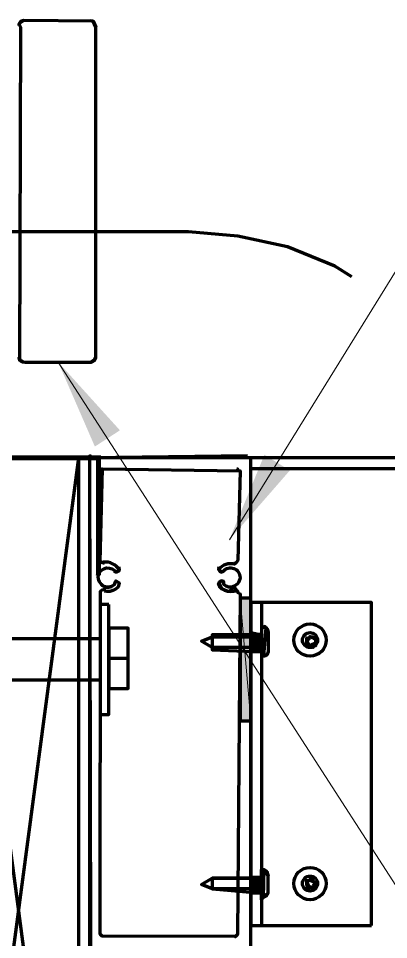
# Model space of a CAD drawing. Extents: x 3 to 185, y 0 to 385.
# Drawn here: x 92.13 to 96.72, y 185.19 to 196.59 of the extents above; entities that cross this region are included whole.
import ezdxf

# ---------------------------------------------------------------- set-up
doc = ezdxf.new("R2010")
doc.units = 0
doc.header["$MEASUREMENT"] = 0
for name, color, linetype, lineweight in [('Dt-Iden', 3, 'Continuous', 20), ('Dt-Line 2', 6, 'Continuous', 9), ('Dt-Line 3', 7, 'Continuous', 15), ('Dt-Text', 121, 'Continuous', 20)]:
    doc.layers.add(name, color=color, linetype=linetype, lineweight=lineweight)
doc.styles.get("Standard").update_dxf_attribs({"font": 'Arial.ttf'})
doc.dimstyles.new('1 Inch', dxfattribs={"dimtxt": 1.09375, "dimasz": 1.125, "dimexe": 1.125, "dimexo": 0.5625, "dimgap": 0.84375, "dimtad": 1, "dimdec": 4, "dimzin": 3, "dimdsep": 46, "dimlunit": 4, "dimtxsty": 'Standard', "dimblk": 'ARCHTICK', "dimcen": 0.5625, "dimdle": 1.125, "dimclrd": 253, "dimclre": 253, "dimclrt": 256, "dimadec": 0, "dimazin": 0, "dimtfac": 0.6, "dimtdec": 4, "dimtix": 1, "dimtmove": 2, "dimatfit": 0, "dimfxl": 1, "dimfrac": 1, "dimtolj": 1, "dimtzin": 0, "dimlwd": 9, "dimlwe": 9, "dimarcsym": 0})

# ---------------------------------------------------------------- blocks, each defined once
blk = doc.blocks.new('_ArchTick')
at = {"color": 0, "linetype": 'ByBlock', "const_width": 0.15}
blk.add_lwpolyline([(-0.5, -0.5), (0.5, 0.5)], dxfattribs=at)

msp = doc.modelspace()

# ---------------------------------------------------------------- hatches: boundary and pattern name
at = {"layer": 'Dt-Line 2', "linetype": 'Continuous', "lineweight": 70}
for points in [[(95.015, 189.41333), (94.88167, 189.41333), (94.88167, 187.89334), (95.015, 187.89334)], [(95.14833, 188.98667), (95.015, 188.98667), (95.015, 188.96), (95.14833, 188.96)]]:
    msp.add_hatch(color=256, dxfattribs=at).paths.add_polyline_path(points, flags=0)
at = {"layer": 'Dt-Line 2', "linetype": 'Continuous', "lineweight": 0}
for points in [[(95.14833, 188.96), (95.015, 188.96), (95.015, 188.93333), (95.14833, 188.93333)], [(95.14833, 188.93333), (95.015, 188.93333), (95.015, 188.8), (95.14833, 188.8)], [(95.14833, 188.8), (95.015, 188.8), (95.015, 188.77333), (95.14833, 188.77333)], [(95.14833, 188.77333), (95.015, 188.77333), (95.015, 188.74667), (95.14833, 188.74667)], [(95.14833, 185.94667), (95.015, 185.94667), (95.015, 185.81333), (95.14833, 185.81333)], [(95.14833, 185.81333), (95.015, 185.81333), (95.015, 185.78667), (95.14833, 185.78667)], [(95.14833, 185.78667), (95.015, 185.78667), (95.015, 185.76), (95.14833, 185.76)]]:
    msp.add_hatch(color=256, dxfattribs=at).paths.add_polyline_path(points, flags=0)
at = {"layer": 'Dt-Line 2', "linetype": 'Continuous', "lineweight": 70}
h = msp.add_hatch(color=256, dxfattribs=at)
h.paths.add_polyline_path([(95.14833, 185.97333), (95.015, 185.97333), (95.14833, 185.94667)], flags=0)
h.paths.add_polyline_path([(95.015, 185.97333), (95.14833, 185.94667), (95.015, 185.94667)], flags=0)
h.paths.add_polyline_path([(95.14833, 185.94667), (95.015, 185.94667)], flags=0)
h.paths.add_polyline_path([(95.015, 185.94667), (95.14833, 185.94667)], flags=0)

# ---------------------------------------------------------------- linework, layer by layer
at = {"const_width": 0.0625}
msp.add_lwpolyline([(91.39374, 193.60982), (91.39374, 191.14708), (93.12707, 191.14708), (93.12519, 189.69557)], dxfattribs=at)
at = {"layer": 'Dt-Iden', "linetype": 'Continuous', "lineweight": 211}
msp.add_lwpolyline([(96.26834, 193.38667), (96.055, 193.52), (95.46833, 193.76), (94.855, 193.89334), (94.24167, 193.94667), (90.295, 193.94667)], dxfattribs=at)
at = {"layer": 'Dt-Line 2', "linetype": 'Continuous', "lineweight": 70}
for p, q in [((115.015, 191.01333), (95.015, 191.01333)), ((95.14833, 189.36), (95.14833, 185.36)), ((93.495, 188.66667), (93.255, 188.66667))]:
    msp.add_line(p, q, dxfattribs=at)
for points in [[(92.93501, 179.09333), (92.93501, 181.17333), (93.015, 181.17333), (93.015, 179.14667), (117.015, 179.14667), (117.015, 191.14667), (93.015, 191.14667), (93.015, 179.14667)], [(94.975, 191.17333), (93.015, 191.14667), (93.04167, 179.14667), (95.015, 179.17333), (95.015, 185.14667), (95.015, 191.14667)], [(93.20021, 189.8418), (93.159, 189.85282), (93.159, 189.85282)], [(93.37781, 189.80035), (93.38473, 189.75668), (93.34049, 189.73411), (93.32116, 189.74398)], [(94.68448, 189.74631), (94.63585, 189.7382), (94.61638, 189.78379), (94.6234, 189.79784)], [(93.325, 189.58031), (93.28916, 189.55646), (93.25494, 189.54741), (93.21928, 189.54878), (93.25494, 189.54741), (93.28916, 189.55646), (93.325, 189.58031), (93.34049, 189.62589), (93.38473, 189.60332), (93.36948, 189.54956), (93.33957, 189.52362), (93.30525, 189.50542), (93.26796, 189.49534), (93.22914, 189.49378), (93.19991, 189.49844)], [(94.80516, 189.55483), (94.84302, 189.50854), (94.80516, 189.55483), (94.74499, 189.49414), (94.70719, 189.50212), (94.67199, 189.51833), (94.63385, 189.54956), (94.61523, 189.58227), (94.62564, 189.61384), (94.65981, 189.62638), (94.61861, 189.60332), (94.64817, 189.53565), (94.68917, 189.50922), (94.72586, 189.49708), (94.76442, 189.49336), (94.80516, 189.55483), (94.84302, 189.50854), (94.80516, 189.55483)], [(95.14833, 189.04), (95.19231, 189.05922), (95.14833, 189.04), (95.14833, 188.69333)], [(93.14833, 188.90668), (92.00167, 188.90668), (91.86833, 188.50667), (92.00167, 188.4), (93.14833, 188.4)], [(95.14833, 188.8), (94.535, 188.8), (94.40167, 188.88001), (94.535, 188.93333), (95.14833, 188.93333)], [(95.015, 188.98667), (95.14833, 188.96), (94.535, 188.96), (94.535, 188.77333), (95.14833, 188.74667), (95.015, 188.74667)], [(95.815, 188.85333), (95.75438, 188.82522), (95.78833, 188.8), (95.75438, 188.82522), (95.71048, 188.83275), (95.70833, 188.88004), (95.735, 188.9067), (95.75438, 188.93478), (95.78618, 188.92726), (95.81285, 188.90059), (95.76167, 188.93333), (95.815, 188.9067), (95.815, 188.85333), (95.84167, 188.88001)], [(95.70833, 188.92), (95.70833, 188.88001), (95.70833, 188.92), (95.70833, 188.88001), (95.735, 188.82667), (95.735, 188.82667), (95.75374, 188.82553)], [(95.22833, 185.76), (95.16713, 185.70689), (95.14833, 185.68), (95.14833, 186.05333), (95.18274, 186.04993), (95.21229, 186.03005), (95.22833, 185.97333), (95.20881, 186.03381), (95.175, 186.05333), (95.16713, 185.70689), (95.20881, 185.72619), (95.22833, 185.76), (95.22833, 185.97333)], [(95.14833, 185.81333), (94.535, 185.81333), (94.40167, 185.86668), (94.535, 185.94667), (95.14833, 185.94667), (94.535, 185.94667), (94.535, 185.81333), (95.14833, 185.76), (95.015, 185.76)], [(95.70833, 185.93333), (95.70537, 185.89829), (95.70618, 185.86059), (95.70831, 185.85404)], [(95.78833, 185.82667), (95.7913, 185.86171), (95.815, 185.89334), (95.735, 185.92), (95.70833, 185.89334), (95.735, 185.84), (95.78833, 185.82667), (95.84167, 185.86668), (95.815, 185.89334)]]:
    msp.add_lwpolyline(points, dxfattribs=at)
for points in [[(93.015, 191.16), (93.01758, 191.16788), (93.02514, 191.17294), (93.02833, 191.17333)], [(93.14833, 191), (93.15091, 191.00788), (93.15847, 191.01294), (93.16167, 191.01333)], [(94.84167, 191.01333), (94.84953, 191.01076), (94.85432, 191.00422), (94.855, 191)], [(94.88167, 189.41333), (94.88167, 187.89334), (95.015, 187.89334), (95.015, 189.41333)], [(96.50833, 185.36), (96.50833, 189.36), (95.015, 189.36), (95.015, 185.36)], [(93.255, 189.33333), (93.14833, 189.33333), (93.14833, 187.97333), (93.255, 187.97333)], [(93.255, 188.29333), (93.495, 188.29333), (93.495, 189.04), (93.255, 189.04)], [(95.76834, 188.93155), (95.78492, 188.92891), (95.78618, 188.92726), (95.75438, 188.93478), (95.74167, 188.93512)], [(95.76834, 185.94488), (95.78492, 185.94224), (95.78831, 185.93404), (95.78654, 185.94), (95.755, 185.92178), (95.74167, 185.92178)], [(95.72833, 185.81512), (95.71175, 185.81777), (95.70835, 185.82595), (95.71012, 185.82), (95.74167, 185.83821), (95.755, 185.83821)]]:
    msp.add_lwpolyline(points, close=True, dxfattribs=at)
for points in [[(94.855, 189.88001), (94.82526, 189.84135), (94.80495, 189.84128), (94.81312, 189.83236, 0.29017152), (94.61528, 189.76853), (94.64158, 189.73564), (94.67353, 189.74741, -0.30938833), (94.80527, 189.77879, -0.30944235), (94.8813, 189.66666, -0.30944175), (94.77692, 189.54764), (94.74136, 189.5484), (94.70771, 189.55947), (94.67833, 189.58031), (94.68217, 189.61604), (94.67972, 189.61814), (94.64756, 189.62598), (94.61576, 189.59451), (94.6234, 189.56215), (94.65582, 189.52939), (94.68917, 189.50922), (94.72586, 189.49708), (94.76442, 189.49336), (94.80342, 189.49844), (94.84433, 189.50719), (94.85482, 189.48379), (94.85495, 189.4819), (94.88167, 189.46667), (94.85053, 185.24829), (94.83057, 185.22982), (94.81828, 185.22681), (94.82833, 185.22668), (93.17277, 185.22982), (93.1528, 185.24829), (93.14847, 185.26339), (93.14833, 185.25333), (93.15264, 189.49804), (93.17109, 189.51608), (93.19469, 189.51949), (93.19838, 189.51872), (93.21218, 189.55035), (93.19819, 189.55487, -0.30944287), (93.12519, 189.69557), (93.13878, 189.72843), (93.1613, 189.75578), (93.19138, 189.77561), (93.22639, 189.78569), (93.26195, 189.78494), (93.29561, 189.77387), (93.325, 189.75304), (93.34965, 189.73336), (93.38167, 189.75119), (93.36945, 189.78381, 0.29031043), (93.159, 189.85282), (93.14851, 189.87622), (93.14838, 189.87811), (93.14833, 189.86668), (93.175, 191.01333), (94.88167, 190.98667)], [(95.22804, 188.76, -0.41425686), (95.175, 188.69333), (95.20505, 189.05062), (95.22493, 189.02107), (95.22833, 188.98667)]]:
    msp.add_lwpolyline(points, format="xyb", close=True, dxfattribs=at)
at = {"layer": 'Dt-Line 2', "linetype": 'Continuous', "lineweight": 0}
for points in [[(95.015, 189.41333), (94.88167, 189.41333), (95.015, 187.89334), (94.88167, 187.89334), (94.88167, 189.41333), (95.015, 187.89334)], [(95.14833, 185.94667), (95.015, 185.94667), (95.14833, 185.94667), (95.015, 185.97333), (95.14833, 185.97333), (95.015, 185.94667), (95.015, 185.81333), (95.14833, 185.76), (95.14833, 185.81333), (95.14833, 185.81333), (95.14833, 185.94667), (95.015, 185.94667), (95.14833, 185.94667), (95.015, 185.97333), (95.015, 185.94667), (95.14833, 185.94667)]]:
    msp.add_lwpolyline(points, close=True, dxfattribs=at)
for points in [[(95.14833, 188.96), (95.015, 188.93333), (95.14833, 188.96), (95.015, 188.93333), (95.14833, 188.96), (95.015, 188.98667), (95.14833, 188.96), (95.015, 188.98667), (95.14833, 188.96), (95.015, 188.93333), (95.015, 188.98667), (95.015, 188.93333), (95.015, 188.8), (95.14833, 188.74667), (95.14833, 188.8), (95.14833, 188.96), (95.14833, 188.96)], [(95.015, 188.77333), (95.14833, 188.74667), (95.015, 188.77333), (95.14833, 188.74667), (95.015, 188.77333), (95.14833, 188.74667), (95.015, 188.77333), (95.14833, 188.8), (95.015, 188.93333), (95.14833, 188.8), (95.015, 188.74667), (95.015, 188.8)], [(95.015, 185.78667), (95.14833, 185.76), (95.015, 185.78667), (95.14833, 185.76), (95.015, 185.78667), (95.14833, 185.76), (95.015, 185.78667), (95.14833, 185.81333), (95.015, 185.94667), (95.14833, 185.81333), (95.015, 185.76), (95.015, 185.81333)]]:
    msp.add_lwpolyline(points, dxfattribs=at)
at = {"layer": 'Dt-Line 2', "linetype": 'Continuous', "lineweight": 70}
for centre, radius in [((95.74833, 188.89334), 0.2), ((95.74833, 188.89334), 0.09333), ((95.74833, 185.88001), 0.2), ((95.74833, 185.88001), 0.09333)]:
    msp.add_circle(centre, radius, dxfattribs=at)
for p in [(95.735, 188.90668), (95.815, 188.90668), (95.70833, 188.88001), (95.70833, 188.85333), (95.735, 188.82667), (95.815, 188.82667)]:
    msp.add_point(p, dxfattribs=at)
at = {"layer": 'Dt-Line 3', "linetype": 'Continuous', "lineweight": 70}
msp.add_line((91.38833, 179.89334), (92.88167, 191.14667), dxfattribs=at)
at = {"layer": 'Dt-Line 3', "linetype": 'Continuous', "lineweight": 158}
for points in [[(92.135, 196.49333), (92.16655, 196.55002), (92.14244, 196.52397), (92.1962, 196.55979)], [(93.02833, 196.56001), (93.05897, 196.55257), (93.095, 196.48), (93.05897, 196.55257), (92.1962, 196.55979), (92.16229, 196.54715), (92.1384, 196.51441), (92.16167, 196.48), (92.14786, 192.36062), (92.18059, 192.33673), (92.215, 192.33333), (93.03915, 192.3342), (93.07548, 192.35286), (93.095, 192.38667), (93.095, 196.48)], [(92.20167, 192.33333), (92.14499, 192.36488), (92.17103, 192.34077), (92.13522, 192.39453)], [(93.095, 192.4), (93.06345, 192.34332), (93.08756, 192.36936), (93.0338, 192.33355)]]:
    msp.add_lwpolyline(points, dxfattribs=at)
at = {"layer": 'Dt-Line 3', "linetype": 'Continuous', "lineweight": 70}
msp.add_lwpolyline([(91.38833, 191.14667), (92.88167, 179.89334)], dxfattribs=at)
at = {"layer": 'Dt-Line 3', "linetype": 'Continuous', "lineweight": 211}
msp.add_lwpolyline([(92.88167, 179.89334), (91.38833, 179.89334), (91.38833, 179.14667), (92.88167, 179.14667), (92.88167, 179.89334), (92.88167, 191.14667), (91.38833, 191.14667), (91.38833, 179.89334)], close=True, dxfattribs=at)

# ---------------------------------------------------------------- leaders
at = {"layer": 'Dt-Text', "annotation_type": 0, "has_hookline": 1, "hookline_direction": 0}
for points, text_width in [([(94.74833, 190.13332), (103.14772, 203.69161), (107.07497, 203.69161)], 30.81301), ([(92.62707, 192.33377), (103.14772, 176.03994), (107.07497, 176.03994)], 29.87295)]:
    msp.add_leader(points, dimstyle='1 Inch', override={"dimgap": 0.84375, "dimtad": 0}, dxfattribs=dict(at, text_width=text_width))

doc.saveas('drawing.dxf')
